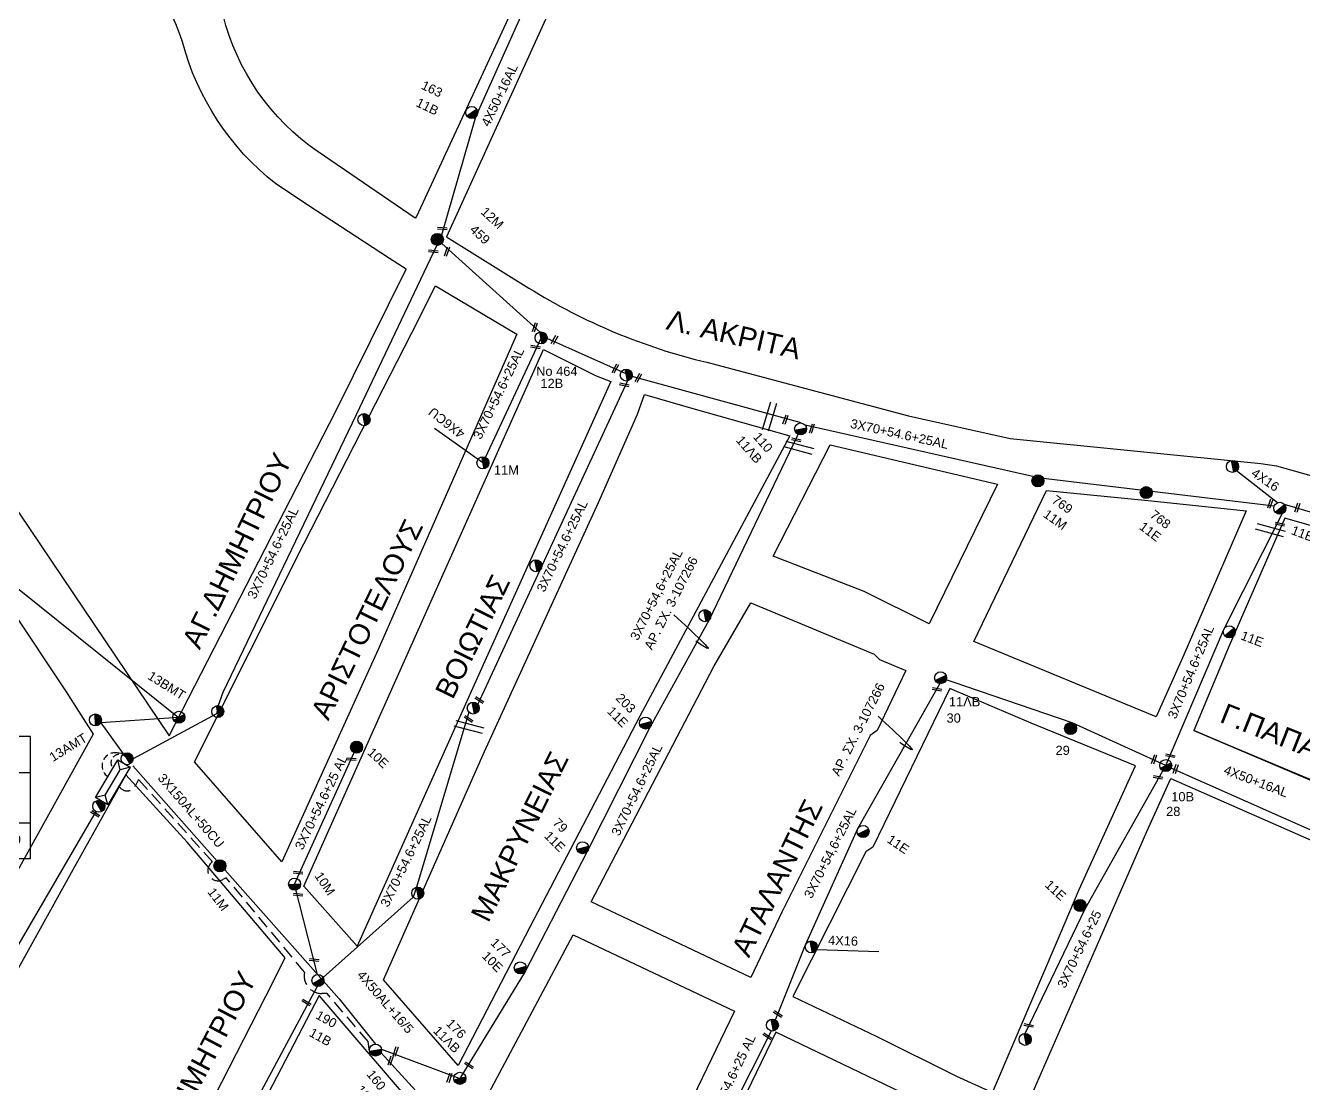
# Model space of a CAD drawing. Header units: millimetres. Extents: x 408 to 3042, y 742 to 1820.
# Drawn here: x 1595.9 to 1846.3, y 885.1 to 1092.4 of the extents above; entities that cross this region are included whole.
import ezdxf
from ezdxf.enums import TextEntityAlignment as Align

# ---------------------------------------------------------------- set-up
doc = ezdxf.new("R2010")
doc.units = ezdxf.units.MM
doc.linetypes.add('DASHED', pattern=[19.05, 12.7, -6.35])
for name, color, linetype in [('Άγνωστα', 7, 'Continuous'), ('Ασφαλειοκιβώτια Χ.Τ 9 αναχωρήσεων', 7, 'Continuous'), ('Γυμνά εναέρια ΧΤ και ΦΟΠ (3Φ)   4x50+16AL', 7, 'Continuous'), ('Εναέρια παροχή ΧΤ 4x16', 7, 'SYN_LINE'), ('Επιγραφές - Σχήματα', 7, 'Continuous'), ('Καλώδια ΧΤ   3x150AL+50CU', 7, 'DASHED'), ('Καλώδια ΧΤ   3x150AL+50XLPE', 7, 'DASHED'), ('Μηχανική τομή', 7, 'Continuous'), ('Στύλος Ξύλινος', 7, 'Continuous'), ('Στύλος Ξύλινος @ 1', 7, 'Continuous'), ('Στύλος ΦΜ', 7, 'Continuous'), ('Στύλος ΦΜ @ 1', 7, 'Continuous'), ('Συνεστραμμένα ΧΤ   3x70+54.6+25 AL', 7, 'SYN_LINE'), ('Τομή', 7, 'Continuous'), ('Υποσταθμός εναέριος 2 στύλων', 7, 'Continuous'), ('Υποσταθμός πόλεως', 7, 'Continuous'), ('Υπόβαθρο ΔΕΗ', 7, 'Continuous')]:
    doc.layers.add(name, color=color, linetype=linetype)
doc.styles.add('arial', font='arial.ttf')
doc.styles.get("Standard").update_dxf_attribs({"font": 'arial.ttf'})
doc.linetypes.add('SYN_LINE', pattern='A,0.5,-0.0001,["/\\/\\/\\/",Standard,S=0.1,R=0,X=0,Y=-0.05],-0.25', length=0.7501)

# ---------------------------------------------------------------- blocks, each defined once
blk = doc.blocks.new('ΤΟΜΗ')
at = {"layer": 'Τομή', "ltscale": 40}
for p, q in [((-5.68, 0), (5.68, 0)), ((5.68, -2.33), (-5.68, -2.33))]:
    blk.add_line(p, q, dxfattribs=at)
blk = doc.blocks.new('ΜΗΧΑΝΙΚΗ ΤΟΜΗ')
at = {"layer": 'Μηχανική τομή', "ltscale": 40}
for p, q in [((-1.89, 0.78), (1.89, 0.78)), ((1.89, 0), (-1.89, 0))]:
    blk.add_line(p, q, dxfattribs=at)
blk = doc.blocks.new('ΥΠΑΡΧΩΝ ΞΥΛΙΝΟΣ ΣΤΥΛΟΣ')
at = {"layer": 'Στύλος Ξύλινος'}
h = blk.add_hatch(color=7, dxfattribs=at)
h.paths.add_polyline_path([(-2.62, 0, 0.270008), (-1.29, -2.28), (1.3, 2.27, 0.576266)])
h.paths.add_polyline_path([(-1.29, -2.28, 0.574793), (2.62, 0, 0.268822), (1.3, 2.27)])
at = {"layer": 'Στύλος Ξύλινος', "color": 7}
blk.add_line((-1.29, -2.28), (1.3, 2.27), dxfattribs=at)
blk.add_circle((0, 0), 2.62, dxfattribs=at)
at = {"layer": 'Στύλος Ξύλινος', "flags": 4}
for tag, p in [('ΑΡΙΘΜΟΣ', (-4.91, 8.6)), ('ΤΥΠΟΣ', (-4.85, 3.39))]:
    blk.add_attdef(tag, p, '', height=4, dxfattribs=at)
blk = doc.blocks.new('ΥΠΑΡΧΩΝ ΤΣΙΜΕΝΤΕΝΙΟΣ ΣΤΥΛΟΣ')
at = {"layer": 'Στύλος ΦΜ'}
blk.add_hatch(color=7, dxfattribs=at).paths.add_polyline_path([(-1.29, -2.28, 0.574793), (2.62, 0, 0.268822), (1.3, 2.27)])
at = {"layer": 'Στύλος ΦΜ', "color": 7}
blk.add_line((-1.29, -2.28), (1.3, 2.27), dxfattribs=at)
blk.add_circle((0, 0), 2.62, dxfattribs=at)
at = {"layer": 'Στύλος ΦΜ', "flags": 4}
for tag, p in [('ΑΡΙΘΜΟΣ', (-4.68, 8.05)), ('ΤΥΠΟΣ', (-4.91, 3.03))]:
    blk.add_attdef(tag, p, '', height=4, dxfattribs=at)
blk = doc.blocks.new('ΥΠΟΣΤΑΘΜΟΣ ΕΝΑΕΡΙΟΣ ΕΠΙ 2 ΣΤΥΛΩΝ')
at = {"layer": 'Υποσταθμός εναέριος 2 στύλων', "linetype": 'Continuous'}
for points in [[(-11.97, -2.11, 0.574793), (-8.45, -0.07, 0.268822), (-9.64, 1.98)], [(9.68, -2.15, 0.574793), (13.19, -0.1, 0.268822), (12.01, 1.95)]]:
    blk.add_hatch(color=256, dxfattribs=at).paths.add_polyline_path(points)
for p, q in [((-11.97, -2.11), (-9.64, 1.98)), ((9.68, -2.15), (12.01, 1.95))]:
    blk.add_line(p, q, dxfattribs=at)
for centre in [(-10.81, -0.07), (10.84, -0.1)]:
    blk.add_circle(centre, 2.36, dxfattribs=at)
at = {"layer": 'Υποσταθμός πόλεως', "linetype": 'Continuous', "ltscale": 40}
blk.add_lwpolyline([(-8.57, 2.82), (8.57, 2.82), (8.57, -2.82), (-8.57, -2.82)], close=True, dxfattribs=at)
for points in [[(-5.75, 0), (-8.57, 2.82)], [(-8.57, -2.82), (-5.75, 0)], [(-5.75, 0), (5.75, 0)], [(5.75, 0), (8.57, 2.82)], [(8.57, -2.82), (5.75, 0)]]:
    blk.add_lwpolyline(points, dxfattribs=at)
at = {"layer": 'Υποσταθμός εναέριος 2 στύλων', "ltscale": 40, "flags": 1}
for tag, p in [('ΜΕΤΑΣΧΗΜΑΤΙΣΜΟΣ', (14.09, 2.51)), ('ΙΣΧΥΣ', (14.07, -0.28)), ('ΑΡΙΘΜΟΣ', (14.19, -3))]:
    blk.add_attdef(tag, p, '', height=1.8, dxfattribs=at)
blk = doc.blocks.new('ΑΣΦΑΛΕΙΟΚΙΒΩΤΙΟ ΥΠΟΣΤΑΘΜΟΥ 9 ΑΝΑΧΩΡΗΣΕΩΝ')
at = {"layer": 'Ασφαλειοκιβώτια Χ.Τ 9 αναχωρήσεων', "ltscale": 40}
for p, q in [((-23.8, 40.36), (24.02, 40.36)), ((-9.72, 40.36), (-9.72, -40.64)), ((9.94, 40.36), (9.94, -40.64)), ((-23.8, 31.36), (24.02, 31.36)), ((-23.8, 22.36), (24.02, 22.36)), ((-23.8, 13.36), (24.02, 13.36)), ((-23.8, 4.36), (24.02, 4.36)), ((-23.8, -4.64), (24.02, -4.64)), ((-23.8, -13.64), (24.02, -13.64)), ((-23.8, -22.64), (24.02, -22.64)), ((-23.8, -31.64), (24.02, -31.64))]:
    blk.add_line(p, q, dxfattribs=at)
at = {"layer": 'Ασφαλειοκιβώτια Χ.Τ 9 αναχωρήσεων'}
blk.add_lwpolyline([(-23.8, -40.64), (24.02, -40.64), (24.02, 40.36), (-23.8, 40.36)], close=True, dxfattribs=at)
for s, p in [('1', (-18.12, 37.3)), ('2', (-18.12, 28.73)), ('3', (-18.12, 19.66)), ('4', (-18.12, 10.64)), ('5', (-18.12, 1.63)), ('6', (-18.12, -7.51)), ('7', (-18.12, -15.75)), ('8', (-18.12, -25.44)), ('9', (-18.12, -34.13))]:
    blk.add_text(s, height=3.6, rotation=270, dxfattribs=at).set_placement(p)
at = {"layer": 'Ασφαλειοκιβώτια Χ.Τ 9 αναχωρήσεων', "ltscale": 40}
for tag, height, p in [('ΟΝΟΜΑ', 5, (-0.16, 44.31)), ('ΚΕΙΜΕΝΟ 1', 2, (17.06, 35.59)), ('ΚΕΙΜΕΝΟ 2', 2, (17.06, 26.88)), ('ΚΕΙΜΕΝΟ 3', 2, (17.06, 17.69)), ('ΚΕΙΜΕΝΟ 4', 2, (17.06, 8.71)), ('ΚΕΙΜΕΝΟ 5', 2, (17.06, -0.13)), ('ΚΕΙΜΕΝΟ 6', 2, (17.06, -9.05)), ('ΚΕΙΜΕΝΟ 7', 2, (17.06, -18.13)), ('ΚΕΙΜΕΝΟ 8', 2, (17.06, -26.85)), ('ΚΕΙΜΕΝΟ 9', 2, (17.06, -35.99)), ('ΣΧ', 2, (-0.1, -42.64))]:
    blk.add_attdef(tag, text='', height=height, dxfattribs=at).set_placement(p, align=Align.MIDDLE_CENTER)

msp = doc.modelspace()

# ---------------------------------------------------------------- linework, layer by layer
at = {"layer": 'Άγνωστα', "color": 2}
msp.add_lwpolyline([(1791.77, 894.89), (1803.6, 919.44), (1819.34, 947.37)], dxfattribs=at)
at = {"layer": 'Άγνωστα', "color": 1}
msp.add_lwpolyline([(1665.54, 891.14), (1682.72, 872.32), (1718.06, 831.1), (1729.85, 816.93, -0.081818), (1746.68, 788.26, 0.686542)], format="xyb", dxfattribs=at)
at = {"layer": 'Γυμνά εναέρια ΧΤ και ΦΟΠ (3Φ)   4x50+16AL', "color": 151, "ltscale": 40}
msp.add_lwpolyline([(1486.69, 1147.96), (1496.27, 1122.71), (1522.01, 1088.57), (1535.4, 1069.95), (1557.32, 1035.51), (1578.69, 1004.32), (1590.62, 985.05), (1625.9, 956.8), (1610.62, 955.73), (1615.05, 949.7)], dxfattribs=at)
at = {"layer": 'Γυμνά εναέρια ΧΤ και ΦΟΠ (3Φ)   4x50+16AL', "color": 2, "ltscale": 40}
for points in [[(1713.94, 1132.27), (1696.6, 1102.4), (1684.1, 1074.44), (1677.39, 1051.31)], [(1926.5, 903.33), (1916.59, 906.14), (1858.11, 930.15), (1858.11, 930.15), (1858.11, 930.15), (1819.32, 947.34)]]:
    msp.add_lwpolyline(points, dxfattribs=at)
at = {"layer": 'Γυμνά εναέρια ΧΤ και ΦΟΠ (3Φ)   4x50+16AL', "color": 173, "ltscale": 40}
for points in [[(1616.91, 947.3), (1639.95, 921.23), (1657.33, 901.64), (1664.45, 892.8)], [(1653.02, 904.1), (1623.55, 849.05), (1593.04, 788.6)], [(1665.63, 891.8), (1681, 886.08)]]:
    msp.add_lwpolyline(points, dxfattribs=at)
at = {"layer": 'Γυμνά εναέρια ΧΤ και ΦΟΠ (3Φ)   4x50+16AL', "color": 30, "ltscale": 40}
msp.add_lwpolyline([(1609.65, 938.39), (1586.18, 898.05), (1552.31, 835.36), (1537.32, 805.41)], dxfattribs=at)
at = {"layer": 'Εναέρια παροχή ΧΤ 4x16', "color": 2, "ltscale": 15}
msp.add_lwpolyline([(1750.93, 911.35), (1763.08, 910.94)], dxfattribs=at)
at = {"layer": 'Επιγραφές - Σχήματα', "color": 7, "ltscale": 0.1}
for points in [[(1722.96, 976.9), (1729.34, 970.39), (1727.25, 971.73)], [(1762.95, 957.04), (1769.33, 950.53), (1767.24, 951.86)]]:
    msp.add_spline(points, degree=3, dxfattribs=at)
at = {"layer": 'Καλώδια ΧΤ   3x150AL+50CU', "color": 2, "ltscale": 0.1}
msp.add_arc((1614.31, 947.9), 1.68, 28.7935, 218.2414, dxfattribs=at)
at = {"layer": 'Καλώδια ΧΤ   3x150AL+50XLPE', "color": 151, "linetype": 'DASHED', "ltscale": 0.1}
msp.add_lwpolyline([(1615.05, 949.7), (1615.09, 949.66), (1613.8, 949.84, 0.799576), (1612.02, 945.21)], format="xyb", dxfattribs=at)
at = {"layer": 'Καλώδια ΧΤ   3x150AL+50XLPE', "color": 1, "linetype": 'DASHED', "ltscale": 0.2}
msp.add_lwpolyline([(1663.3, 891.44), (1663.02, 893.28), (1654.99, 902.71), (1653.96, 902.71, -0.478574), (1650.57, 906.92), (1635.21, 925.38), (1634.58, 925.04, -0.943804), (1632.5, 928.49), (1618.06, 944.64), (1617.46, 943.44, -0.597598), (1614.19, 943.35, -74.434804)], format="xyb", dxfattribs=at)
at = {"layer": 'Συνεστραμμένα ΧΤ   3x70+54.6+25 AL', "color": 2, "ltscale": 20}
msp.add_line((1696.92, 1031.16), (1685.52, 1006.68), dxfattribs=at)
at = {"layer": 'Συνεστραμμένα ΧΤ   3x70+54.6+25 AL', "color": 2, "ltscale": 10}
msp.add_line((1685.52, 1006.68), (1676.06, 1013.38), dxfattribs=at)
at = {"layer": 'Συνεστραμμένα ΧΤ   3x70+54.6+25 AL', "color": 2, "linetype": 'SYN_LINE', "ltscale": 20}
for points in [[(1677.39, 1051.31), (1677.08, 1050.6), (1660.68, 1016.12), (1634.57, 961.67), (1633.61, 959.12), (1633.32, 957.53), (1616.96, 948.72)], [(1713.85, 1022.73), (1696.69, 985.64), (1684.52, 959.41)], [(1730.11, 871.69), (1742.07, 895.37)]]:
    msp.add_lwpolyline(points, dxfattribs=at)
at = {"layer": 'Συνεστραμμένα ΧΤ   3x70+54.6+25 AL', "color": 2, "ltscale": 20}
for points in [[(1747.86, 1014.49), (1714.75, 1023.57), (1698.09, 1031.02), (1677.46, 1049.64)], [(1819.34, 947.37), (1830.69, 974.03), (1842.14, 996.69)], [(1819.34, 947.37), (1800.99, 955.76), (1775.21, 964.57)], [(1742.84, 897.55), (1748.76, 912.25), (1758.99, 935.02), (1775.06, 963.4)]]:
    msp.add_lwpolyline(points, dxfattribs=at)
at = {"layer": 'Συνεστραμμένα ΧΤ   3x70+54.6+25 AL', "color": 173, "linetype": 'SYN_LINE', "ltscale": 20}
for points in [[(1747.78, 1013.31), (1729.87, 975.91), (1718.3, 954.96), (1705.97, 930.54), (1693.8, 907.03), (1681, 886.09)], [(1682.74, 957.86), (1672.51, 923.53), (1671.85, 921.6), (1654.21, 905.87)], [(1653.08, 906.44), (1648.61, 924.14), (1660.28, 949.91)]]:
    msp.add_lwpolyline(points, dxfattribs=at)
at = {"layer": 'Συνεστραμμένα ΧΤ   3x70+54.6+25 AL', "color": 1, "ltscale": 20}
msp.add_lwpolyline([(1840.57, 998.19), (1794.25, 1003.77), (1794.75, 1003.68), (1748.67, 1014.09)], dxfattribs=at)
at = {"layer": 'Συνεστραμμένα ΧΤ   3x70+54.6+25 AL', "linetype": 'SYN_LINE', "ltscale": 10}
msp.add_lwpolyline([(1841.22, 998.86), (1833.18, 1005.09)], dxfattribs=at)
at = {"layer": 'Συνεστραμμένα ΧΤ   3x70+54.6+25 AL', "color": 1, "linetype": 'SYN_LINE', "ltscale": 20}
msp.add_lwpolyline([(1952.08, 957), (1911.02, 974), (1875.07, 988.02), (1857.78, 992.7), (1855.65, 994.64), (1842.59, 998.53)], dxfattribs=at)
at = {"layer": 'Υπόβαθρο ΔΕΗ'}
for points in [[(1612.98, 1117.54), (1650.06, 1135.45), (1668.95, 1144.68), (1674.54, 1133.52), (1681.09, 1121.41), (1694.13, 1101.71), (1672.51, 1054.94), (1672.25, 1054.61), (1653.21, 1067.64, -0.18355), (1634.59, 1094.43, 0.259302), (1612.98, 1117.54, 11.607847)], [(1601.39, 1111.7), (1539.16, 1080.68), (1590.38, 1003.04), (1624.06, 953.21), (1656.67, 1016.82), (1670.47, 1044.65), (1667.23, 1046.72), (1652.71, 1056.21), (1644.92, 1061.36, -0.163199), (1626.63, 1089.18, 0.280519), (1601.39, 1111.7, 11.660235)], [(1700.45, 1099.49), (1678.41, 1050.97), (1694.55, 1040.92, 0.081259), (1729.4, 1026.39), (1768.93, 1015.88), (1788.87, 1011.47), (1837.99, 1006.57), (1841.03, 1006.11), (1861.14, 1000.43)], [(1923.19, 912.96), (1935.76, 938.83), (1944.69, 957.58), (1929.63, 963.81, 0.000115), (1906.5, 973.35, 0.022374), (1866.18, 987.91, 0.0384), (1850.77, 991.43), (1849.27, 993.96), (1842.65, 995.81), (1831.74, 970.86), (1824.83, 954.23), (1861.09, 938.83), (1824.83, 954.23), (1923.19, 912.96), (1923.19, 912.96)], [(1759.32, 822.82), (1782.23, 876.26), (1742.93, 895.14), (1718.92, 845.54), (1718.92, 845.09), (1727.76, 835.99, -0.049043), (1739.62, 821.09), (1754.05, 816.37), (1756.63, 822.44), (1759.32, 822.82)]]:
    msp.add_lwpolyline(points, format="xyb", dxfattribs=at)
for points in [[(1676.26, 1041.33), (1692.16, 1031.87), (1664.99, 970.12), (1646.12, 928.52), (1629, 948.13), (1650.42, 990.84), (1671.56, 1032.14), (1676.26, 1041.33)], [(1697.37, 1028.88), (1707.72, 1023.72), (1710.59, 1022.6), (1683.81, 963.2), (1660.85, 912.01), (1650.4, 923.72), (1672.34, 972.72), (1697.37, 1028.88)], [(1717.2, 1020.08), (1727.09, 1017.19), (1745.68, 1011.97), (1716.26, 957.07), (1694.72, 915.68), (1680.65, 888.62), (1666.02, 905.36), (1685.81, 950.13), (1708.18, 998.89), (1715.82, 1016.24), (1717.2, 1020.08)], [(1786.34, 1002.5), (1772.96, 975.13), (1760.24, 981.45), (1742.37, 988.38), (1753.58, 1010.19), (1786.34, 1002.5)], [(1575.7, 1004.06), (1582.21, 994.2), (1603.84, 961.84), (1609.17, 953.5), (1553.57, 853.27), (1532.43, 873.76), (1511.36, 894.47), (1503.16, 903.06), (1527.98, 938.31), (1563.17, 986.79), (1575.7, 1004.06)], [(1835.07, 997.28), (1822.87, 969.08), (1817.44, 956.89), (1781.7, 971.66), (1795.94, 1001.26), (1816.52, 999.26), (1835.07, 997.28)], [(1768.37, 965.98), (1762.76, 954.22), (1761.41, 953.29), (1744.1, 918.66), (1738.04, 905.84), (1706.71, 920.68), (1730.79, 966.78), (1738.01, 979.23), (1762.21, 969.2), (1763.26, 968.15), (1768.37, 965.98)], [(1785.39, 883.34), (1798.71, 914.48), (1802.39, 923.09), (1811.95, 944.18), (1813.38, 947.34), (1792.94, 955.68), (1777.03, 962.44), (1761.9, 931.39), (1760.54, 930.47), (1746.22, 902.15), (1762.68, 894.27), (1762.68, 894.27), (1778.33, 886.51), (1785.39, 883.34)], [(1586.59, 789.68), (1599.21, 814.52), (1601.06, 819.32), (1612.87, 843.32), (1642.98, 902.19), (1646.74, 909.73), (1627.58, 932.38), (1615.52, 945.57), (1605.17, 926.92), (1590.32, 900.28), (1578.14, 877.69), (1564.94, 854.15), (1551.39, 829.47), (1538.14, 805.07), (1576.04, 788.61)], [(1918.39, 903.32), (1917.27, 900.31), (1896.21, 858.62), (1884.2, 833.78), (1857.32, 845.08), (1854.33, 850.41), (1808.89, 872.33), (1791.78, 879.94), (1805.47, 911.28), (1815.6, 934.43), (1820.33, 944.86), (1820.33, 944.86), (1820.33, 944.86), (1890.13, 914.14), (1918.39, 903.32)], [(1734.82, 899.25), (1712.14, 852.29), (1689.74, 878.25), (1686.17, 882.21), (1703.2, 914.2), (1734.82, 899.25)], [(1629.11, 789.96), (1664.24, 856.66), (1674.65, 877.56), (1653.44, 902.32), (1638.52, 873.7), (1622.77, 842.45), (1612.52, 822.84), (1602.35, 801.51), (1596.81, 789.92)]]:
    msp.add_lwpolyline(points, dxfattribs=at)

# ---------------------------------------------------------------- block references
at = {"layer": 'Ασφαλειοκιβώτια Χ.Τ 9 αναχωρήσεων', "xscale": 0.5, "yscale": 0.5, "zscale": 0.5, "rotation": 90}
msp.add_blockref('ΑΣΦΑΛΕΙΟΚΙΒΩΤΙΟ ΥΠΟΣΤΑΘΜΟΥ 9 ΑΝΑΧΩΡΗΣΕΩΝ', (1576.53, 941.04), dxfattribs=at)
at = {"layer": 'Μηχανική τομή'}
for p, xscale, yscale, zscale, rotation in [((1677.58, 1052.79), 0.4999999999999999, 0.4999999999999999, 0.4999999999999999, 174.8667646448354), ((1675.82, 1048.32), 0.4999999999999999, 0.4999999999999999, 0.4999999999999999, 174.8667646448354), ((1678.27, 1048.14), 0.4999999999999999, 0.4999999999999999, 0.4999999999999999, 251.2864197724127), ((1695.51, 1033.31), 0.4999999999999999, 0.4999999999999999, 0.4999999999999999, 251.2864197724127), ((1699.38, 1030.89), 0.4999999999999998, 0.4999999999999998, 0.4999999999999998, 240.9845814056972), ((1695.86, 1029.59), 0.4999999999999999, 0.4999999999999999, 0.4999999999999999, 169.57116670519), ((1711.29, 1025.24), 0.4999999999999998, 0.4999999999999998, 0.4999999999999998, 240.9845814056972), ((1715.82, 1023.44), 0.4999999999999998, 0.4999999999999998, 0.4999999999999998, 240.9845814056972), ((1713.25, 1022.16), 0.4999999999999999, 0.4999999999999999, 0.4999999999999999, 169.57116670519), ((1744.62, 1015.21), 0.4999999999999999, 0.4999999999999999, 0.4999999999999999, 251.2864197724127), ((1749.79, 1013.46), 0.4999999999999999, 0.4999999999999999, 0.4999999999999999, 251.2864197724127), ((1746.98, 1011.38), 0.4999999999999999, 0.4999999999999999, 0.4999999999999999, 169.57116670519), ((1839.99, 998.61), 0.4999999999999997, 0.4999999999999997, 0.4999999999999997, 70.95392755448539), ((1845.3, 997.82), 0.4999999999999997, 0.4999999999999997, 0.4999999999999997, 70.95392755448539), ((1841.76, 994.86), 0.4999999999999999, 0.4999999999999999, 0.4999999999999999, 169.57116670519), ((1774.54, 962.48), 0.4999999999999999, 0.4999999999999999, 0.4999999999999999, 169.57116670519), ((1684.94, 960.4), 0.4999999999999999, 0.4999999999999999, 0.4999999999999999, 146.7350671125348), ((1682.84, 956.67), 0.4999999999999998, 0.4999999999999998, 0.4999999999999998, 146.7350671125348), ((1817.22, 948.53), 0.4999999999999997, 0.4999999999999997, 0.4999999999999997, 70.95392755448539), ((1820.26, 949.48), 0.4999999999999999, 0.4999999999999999, 0.4999999999999999, 169.57116670519), ((1659.77, 948.81), 0.4999999999999999, 0.4999999999999999, 0.4999999999999999, 174.8667646448354), ((1821.46, 946.64), 0.4999999999999997, 0.4999999999999997, 0.4999999999999997, 70.95392755448539), ((1817.84, 945.27), 0.4999999999999999, 0.4999999999999999, 0.4999999999999999, 169.57116670519), ((1609.45, 937.75), 0.4999999999999998, 0.4999999999999998, 0.4999999999999998, 327.7986963903199), ((1649.32, 926.57), 0.4999999999999999, 0.4999999999999999, 0.4999999999999999, 174.8667646448354), ((1649.32, 922.28), 0.4999999999999999, 0.4999999999999999, 0.4999999999999999, 174.8667646448354), ((1652.46, 909.48), 0.4999999999999999, 0.4999999999999999, 0.4999999999999999, 174.8667646448354), ((1650.83, 900.78), 0.4999999999999998, 0.4999999999999998, 0.4999999999999998, 327.7986963903199), ((1743.22, 898.52), 0.4999999999999998, 0.4999999999999998, 0.4999999999999998, 327.7986963903199), ((1792.51, 896.64), 0.4999999999999999, 0.4999999999999999, 0.4999999999999999, 169.57116670519), ((1741.16, 894.16), 0.4999999999999998, 0.4999999999999998, 0.4999999999999998, 327.7986963903199), ((1668.58, 891.29), 0.4999999999999997, 0.4999999999999997, 0.4999999999999997, 70.95392755448539), ((1667.62, 889.48), 0.4999999999999997, 0.4999999999999997, 0.4999999999999997, 70.95392755448539), ((1682.68, 888.47), 0.4999999999999998, 0.4999999999999998, 0.4999999999999998, 327.7986963903199), ((1679.14, 886.13), 0.4999999999999997, 0.4999999999999997, 0.4999999999999997, 70.95392755448539)]:
    msp.add_blockref('ΜΗΧΑΝΙΚΗ ΤΟΜΗ', p, dxfattribs=dict(at, xscale=xscale, yscale=yscale, zscale=zscale, rotation=rotation))
at = {"layer": 'Στύλος Ξύλινος @ 1', "ltscale": 40}
ref = msp.add_blockref('ΥΠΑΡΧΩΝ ΞΥΛΙΝΟΣ ΣΤΥΛΟΣ', (1676.59, 1050.45), dxfattribs=dict(at, xscale=0.449999999999818, yscale=0.449999999999818, zscale=0.449999999999818, rotation=317.0971450307765))
ref.add_attrib('ΤΥΠΟΣ', '12M', (1684.96, 1055.66), dxfattribs={"layer": 'Στύλος Ξύλινος', "height": 1.8, "rotation": 317.0971, "flags": 4})
ref.add_attrib('ΑΡΙΘΜΟΣ', '459', (1682.8, 1052.18), dxfattribs={"layer": 'Στύλος Ξύλινος', "height": 1.8, "rotation": 317.0971, "flags": 4})
ref = msp.add_blockref('ΥΠΑΡΧΩΝ ΞΥΛΙΝΟΣ ΣΤΥΛΟΣ', (1794.29, 1003.15), dxfattribs=dict(at, xscale=0.449999999999818, yscale=0.449999999999818, zscale=0.449999999999818, rotation=324.8396494848087))
ref.add_attrib('ΤΥΠΟΣ', '769', (1796.84, 999.01), dxfattribs={"layer": 'Στύλος Ξύλινος', "height": 1.8, "rotation": 324.8396, "flags": 4})
ref.add_attrib('ΑΡΙΘΜΟΣ', '11M', (1795.15, 996.23), dxfattribs={"layer": 'Στύλος Ξύλινος', "height": 1.8, "rotation": 324.8396, "flags": 4})
ref = msp.add_blockref('ΥΠΑΡΧΩΝ ΞΥΛΙΝΟΣ ΣΤΥΛΟΣ', (1815.51, 1000.85), dxfattribs=dict(at, xscale=0.4499999999998179, yscale=0.4499999999998179, zscale=0.4499999999998179, rotation=322.6972261631153))
ref.add_attrib('ΤΥΠΟΣ', '768', (1816.08, 996.16), dxfattribs={"layer": 'Στύλος Ξύλινος', "height": 1.8, "rotation": 322.6972, "flags": 4})
ref.add_attrib('ΑΡΙΘΜΟΣ', '11E', (1813.98, 993.84), dxfattribs={"layer": 'Στύλος Ξύλινος', "height": 1.8, "rotation": 322.6972, "flags": 4})
ref = msp.add_blockref('ΥΠΑΡΧΩΝ ΞΥΛΙΝΟΣ ΣΤΥΛΟΣ', (1800.69, 954.62), dxfattribs=dict(at, xscale=0.449999999999818, yscale=0.449999999999818, zscale=0.449999999999818, rotation=317.0971450307765))
ref.add_attrib('ΑΡΙΘΜΟΣ', '29', (1797.73, 949.46), dxfattribs={"layer": 'Στύλος Ξύλινος', "height": 1.8, "flags": 4})
ref = msp.add_blockref('ΥΠΑΡΧΩΝ ΞΥΛΙΝΟΣ ΣΤΥΛΟΣ', (1660.77, 950.98), dxfattribs=dict(at, xscale=0.449999999999818, yscale=0.449999999999818, zscale=0.449999999999818, rotation=317.0971450307765))
ref.add_attrib('ΤΥΠΟΣ', '10E', (1662.74, 949.74), dxfattribs={"layer": 'Στύλος Ξύλινος', "height": 1.8, "rotation": 317.0971, "flags": 4})
ref = msp.add_blockref('ΥΠΑΡΧΩΝ ΞΥΛΙΝΟΣ ΣΤΥΛΟΣ', (1633.99, 927.72), dxfattribs=dict(at, xscale=0.449999999999818, yscale=0.449999999999818, zscale=0.449999999999818, rotation=307.2761291299768))
ref.add_attrib('ΤΥΠΟΣ', '11M', (1631.45, 922.57), dxfattribs={"layer": 'Στύλος Ξύλινος', "height": 1.8, "rotation": 307.2761, "flags": 4})
ref = msp.add_blockref('ΥΠΑΡΧΩΝ ΞΥΛΙΝΟΣ ΣΤΥΛΟΣ', (1802.54, 919.95), dxfattribs=dict(at, xscale=0.449999999999818, yscale=0.449999999999818, zscale=0.449999999999818, rotation=317.0971450307765))
ref.add_attrib('ΤΥΠΟΣ', '11E', (1795.5, 923.81), dxfattribs={"layer": 'Στύλος Ξύλινος', "height": 1.8, "rotation": 317.0971, "flags": 4})
at = {"layer": 'Στύλος ΦΜ @ 1', "ltscale": 40}
ref = msp.add_blockref('ΥΠΑΡΧΩΝ ΤΣΙΜΕΝΤΕΝΙΟΣ ΣΤΥΛΟΣ', (1683.32, 1075.32), dxfattribs=dict(at, xscale=0.4499999999998183, yscale=0.4499999999998183, zscale=0.4499999999998183, rotation=334.1830106982937))
ref.add_attrib('ΤΥΠΟΣ', '163', (1673.26, 1080.05), dxfattribs={"layer": 'Στύλος ΦΜ', "height": 1.8, "rotation": 334.183, "flags": 4})
ref.add_attrib('ΑΡΙΘΜΟΣ', '11B', (1672.24, 1076.65), dxfattribs={"layer": 'Στύλος ΦΜ', "height": 1.8, "rotation": 334.183, "flags": 4})
ref = msp.add_blockref('ΥΠΑΡΧΩΝ ΤΣΙΜΕΝΤΕΝΙΟΣ ΣΤΥΛΟΣ', (1696.92, 1031.16), dxfattribs=dict(at, xscale=0.4499999999998183, yscale=0.4499999999998183, zscale=0.4499999999998183, rotation=41.01183998510068))
ref.add_attrib('ΤΥΠΟΣ', '12Β', (1696.79, 1021.35), dxfattribs={"layer": 'Στύλος ΦΜ', "height": 1.8, "flags": 4})
ref.add_attrib('ΑΡΙΘΜΟΣ', 'Νο 464', (1695.95, 1023.73), dxfattribs={"layer": 'Στύλος ΦΜ', "height": 1.8, "flags": 4})
at = {"layer": 'Στύλος ΦΜ @ 1', "ltscale": 40, "xscale": 0.4499999999998183, "yscale": 0.4499999999998183, "zscale": 0.4499999999998183, "rotation": 41.01183998510068}
for p in [(1713.61, 1023.88), (1662.22, 1015.14), (1832.41, 1005.98), (1695.92, 986.53), (1729.03, 976.74), (1633.55, 957.94), (1683.63, 958.64), (1672.74, 922.37), (1749.87, 911.84), (1742.24, 896.53), (1791.78, 893.72)]:
    msp.add_blockref('ΥΠΑΡΧΩΝ ΤΣΙΜΕΝΤΕΝΙΟΣ ΣΤΥΛΟΣ', p, dxfattribs=at)
at = {"layer": 'Στύλος ΦΜ @ 1', "ltscale": 40}
ref = msp.add_blockref('ΥΠΑΡΧΩΝ ΤΣΙΜΕΝΤΕΝΙΟΣ ΣΤΥΛΟΣ', (1747.78, 1013.32), dxfattribs=dict(at, xscale=0.4499999999998183, yscale=0.4499999999998183, zscale=0.4499999999998183, rotation=311.0368530606688))
ref.add_attrib('ΤΥΠΟΣ', '110', (1738.35, 1011.7), dxfattribs={"layer": 'Στύλος ΦΜ', "height": 1.8, "rotation": 311.0369, "flags": 4})
ref.add_attrib('ΑΡΙΘΜΟΣ', '11ΛΒ', (1735, 1011.03), dxfattribs={"layer": 'Στύλος ΦΜ', "height": 1.8, "rotation": 311.0369, "flags": 4})
ref = msp.add_blockref('ΥΠΑΡΧΩΝ ΤΣΙΜΕΝΤΕΝΙΟΣ ΣΤΥΛΟΣ', (1685.52, 1006.68), dxfattribs=dict(at, xscale=0.4499999999998183, yscale=0.4499999999998183, zscale=0.4499999999998183, rotation=41.01183998510068))
ref.add_attrib('ΤΥΠΟΣ', '11M', (1687.68, 1004.39), dxfattribs={"layer": 'Στύλος ΦΜ', "height": 1.8, "flags": 4})
ref = msp.add_blockref('ΥΠΑΡΧΩΝ ΤΣΙΜΕΝΤΕΝΙΟΣ ΣΤΥΛΟΣ', (1841.68, 997.78), dxfattribs=dict(at, xscale=0.4499999999998183, yscale=0.4499999999998183, zscale=0.4499999999998183, rotation=339.3290190045855))
ref.add_attrib('ΤΥΠΟΣ', '11B', (1843.76, 992.76), dxfattribs={"layer": 'Στύλος ΦΜ', "height": 1.8, "rotation": 339.329, "flags": 4})
ref = msp.add_blockref('ΥΠΑΡΧΩΝ ΤΣΙΜΕΝΤΕΝΙΟΣ ΣΤΥΛΟΣ', (1831.77, 973.57), dxfattribs=dict(at, xscale=0.4499999999998183, yscale=0.4499999999998183, zscale=0.4499999999998183, rotation=339.3290190045855))
ref.add_attrib('ΤΥΠΟΣ', '11E', (1833.86, 972.13), dxfattribs={"layer": 'Στύλος ΦΜ', "height": 1.8, "rotation": 339.329, "flags": 4})
ref = msp.add_blockref('ΥΠΑΡΧΩΝ ΤΣΙΜΕΝΤΕΝΙΟΣ ΣΤΥΛΟΣ', (1625.94, 956.83), dxfattribs=dict(at, xscale=0.4499999999998183, yscale=0.4499999999998183, zscale=0.4499999999998183, rotation=327.8737753444899))
ref.add_attrib('ΤΥΠΟΣ', '13BMT', (1619.66, 964.46), dxfattribs={"layer": 'Στύλος ΦΜ', "height": 1.8, "rotation": 327.8738, "flags": 4})
ref = msp.add_blockref('ΥΠΑΡΧΩΝ ΤΣΙΜΕΝΤΕΝΙΟΣ ΣΤΥΛΟΣ', (1775.21, 964.57), dxfattribs=dict(at, xscale=0.4499999999998183, yscale=0.4499999999998183, zscale=0.4499999999998183, rotation=325.7727440971915))
ref.add_attrib('ΤΥΠΟΣ', '11ΛΒ', (1776.83, 958.98), dxfattribs={"layer": 'Στύλος ΦΜ', "height": 1.8, "flags": 4})
ref.add_attrib('ΑΡΙΘΜΟΣ', '30', (1776.37, 955.78), dxfattribs={"layer": 'Στύλος ΦΜ', "height": 1.8, "flags": 4})
ref = msp.add_blockref('ΥΠΑΡΧΩΝ ΤΣΙΜΕΝΤΕΝΙΟΣ ΣΤΥΛΟΣ', (1717.38, 955.7), dxfattribs=dict(at, xscale=0.4499999999998183, yscale=0.4499999999998183, zscale=0.4499999999998183, rotation=314.7820588562251))
ref.add_attrib('ΤΥΠΟΣ', '203', (1711.4, 960.45), dxfattribs={"layer": 'Στύλος ΦΜ', "height": 1.8, "rotation": 314.7821, "flags": 4})
ref.add_attrib('ΑΡΙΘΜΟΣ', '11E', (1709.72, 957.86), dxfattribs={"layer": 'Στύλος ΦΜ', "height": 1.8, "rotation": 314.7821, "flags": 4})
ref = msp.add_blockref('ΥΠΑΡΧΩΝ ΤΣΙΜΕΝΤΕΝΙΟΣ ΣΤΥΛΟΣ', (1609.59, 956.31), dxfattribs=dict(at, xscale=0.4499999999998183, yscale=0.4499999999998183, zscale=0.4499999999998183, rotation=31.51503335254109))
ref.add_attrib('ΤΥΠΟΣ', '13AMT', (1601.26, 948.05), dxfattribs={"layer": 'Στύλος ΦΜ', "height": 1.8, "rotation": 31.515, "flags": 4})
ref = msp.add_blockref('ΥΠΑΡΧΩΝ ΤΣΙΜΕΝΤΕΝΙΟΣ ΣΤΥΛΟΣ', (1819.33, 947.37), dxfattribs=dict(at, xscale=0.4499999999998183, yscale=0.4499999999998183, zscale=0.4499999999998183, rotation=325.7727440971915))
ref.add_attrib('ΤΥΠΟΣ', '10Β', (1820.41, 940.37), dxfattribs={"layer": 'Στύλος ΦΜ', "height": 1.8, "flags": 4})
ref.add_attrib('ΑΡΙΘΜΟΣ', '28', (1819.4, 937.49), dxfattribs={"layer": 'Στύλος ΦΜ', "height": 1.8, "flags": 4})
ref = msp.add_blockref('ΥΠΑΡΧΩΝ ΤΣΙΜΕΝΤΕΝΙΟΣ ΣΤΥΛΟΣ', (1705.05, 931.28), dxfattribs=dict(at, xscale=0.4499999999998183, yscale=0.4499999999998183, zscale=0.4499999999998183, rotation=314.7820588562251))
ref.add_attrib('ΤΥΠΟΣ', '79', (1699.07, 936.03), dxfattribs={"layer": 'Στύλος ΦΜ', "height": 1.8, "rotation": 314.7821, "flags": 4})
ref.add_attrib('ΑΡΙΘΜΟΣ', '11E', (1697.39, 933.44), dxfattribs={"layer": 'Στύλος ΦΜ', "height": 1.8, "rotation": 314.7821, "flags": 4})
ref = msp.add_blockref('ΥΠΑΡΧΩΝ ΤΣΙΜΕΝΤΕΝΙΟΣ ΣΤΥΛΟΣ', (1760.02, 934.45), dxfattribs=dict(at, xscale=0.4499999999998183, yscale=0.4499999999998183, zscale=0.4499999999998183, rotation=325.7727440971915))
ref.add_attrib('ΤΥΠΟΣ', '11E', (1764.54, 932.46), dxfattribs={"layer": 'Στύλος ΦΜ', "height": 1.8, "rotation": 325.7727, "flags": 4})
ref = msp.add_blockref('ΥΠΑΡΧΩΝ ΤΣΙΜΕΝΤΕΝΙΟΣ ΣΤΥΛΟΣ', (1648.61, 924.14), dxfattribs=dict(at, xscale=0.4499999999998183, yscale=0.4499999999998183, zscale=0.4499999999998183, rotation=304.179352555221))
ref.add_attrib('ΤΥΠΟΣ', '10M', (1652.44, 925.76), dxfattribs={"layer": 'Στύλος ΦΜ', "height": 1.8, "rotation": 304.1794, "flags": 4})
ref = msp.add_blockref('ΥΠΑΡΧΩΝ ΤΣΙΜΕΝΤΕΝΙΟΣ ΣΤΥΛΟΣ', (1692.85, 907.73), dxfattribs=dict(at, xscale=0.4499999999998183, yscale=0.4499999999998183, zscale=0.4499999999998183, rotation=314.7820588562251))
ref.add_attrib('ΤΥΠΟΣ', '177', (1686.87, 912.49), dxfattribs={"layer": 'Στύλος ΦΜ', "height": 1.8, "rotation": 314.7821, "flags": 4})
ref.add_attrib('ΑΡΙΘΜΟΣ', '10E', (1685.19, 909.9), dxfattribs={"layer": 'Στύλος ΦΜ', "height": 1.8, "rotation": 314.7821, "flags": 4})
ref = msp.add_blockref('ΥΠΑΡΧΩΝ ΤΣΙΜΕΝΤΕΝΙΟΣ ΣΤΥΛΟΣ', (1653.2, 905.26), dxfattribs=dict(at, xscale=0.4499999999998181, yscale=0.4499999999998181, zscale=0.4499999999998181, rotation=330.8081554608924))
ref.add_attrib('ΤΥΠΟΣ', '190', (1652.58, 897.93), dxfattribs={"layer": 'Στύλος ΦΜ', "height": 1.8, "rotation": 330.8082, "flags": 4})
ref.add_attrib('ΑΡΙΘΜΟΣ', '11B', (1651.29, 894.49), dxfattribs={"layer": 'Στύλος ΦΜ', "height": 1.8, "rotation": 330.8082, "flags": 4})
ref = msp.add_blockref('ΥΠΑΡΧΩΝ ΤΣΙΜΕΝΤΕΝΙΟΣ ΣΤΥΛΟΣ', (1681, 886.09), dxfattribs=dict(at, xscale=0.4499999999998183, yscale=0.4499999999998183, zscale=0.4499999999998183, rotation=314.7820588562251))
ref.add_attrib('ΤΥΠΟΣ', '176', (1678.16, 896.68), dxfattribs={"layer": 'Στύλος ΦΜ', "height": 1.8, "rotation": 314.7821, "flags": 4})
ref.add_attrib('ΑΡΙΘΜΟΣ', '11ΛΒ', (1675.64, 895.26), dxfattribs={"layer": 'Στύλος ΦΜ', "height": 1.8, "rotation": 314.7821, "flags": 4})
ref = msp.add_blockref('ΥΠΑΡΧΩΝ ΤΣΙΜΕΝΤΕΝΙΟΣ ΣΤΥΛΟΣ', (1664.47, 891.62), dxfattribs=dict(at, xscale=0.449999999999818, yscale=0.449999999999818, zscale=0.449999999999818, rotation=308.3956731844875))
ref.add_attrib('ΤΥΠΟΣ', '160', (1662.62, 886.85), dxfattribs={"layer": 'Στύλος ΦΜ', "height": 1.8, "rotation": 308.3957, "flags": 4})
ref.add_attrib('ΑΡΙΘΜΟΣ', '10M', (1660.53, 883.85), dxfattribs={"layer": 'Στύλος ΦΜ', "height": 1.8, "rotation": 308.3957, "flags": 4})
at = {"layer": 'Τομή'}
for p, xscale, yscale, zscale, rotation in [((1741.11, 1015.92), 0.499999999999999, 0.499999999999999, 0.499999999999999, 73.06175576318297), ((1747.6, 1010.21), 0.499999999999999, 0.499999999999999, 0.499999999999999, 344.7885968488219), ((1839.96, 994.07), 0.499999999999999, 0.499999999999999, 0.499999999999999, 344.7885968488219), ((1682.95, 955.48), 0.4999999999999991, 0.4999999999999991, 0.4999999999999991, 345.5281692669932)]:
    msp.add_blockref('ΤΟΜΗ', p, dxfattribs=dict(at, xscale=xscale, yscale=yscale, zscale=zscale, rotation=rotation))
at = {"layer": 'Υποσταθμός εναέριος 2 στύλων', "xscale": 0.5, "yscale": 0.5, "zscale": 0.5, "rotation": 59.35913720776027}
msp.add_blockref('ΥΠΟΣΤΑΘΜΟΣ ΕΝΑΕΡΙΟΣ ΕΠΙ 2 ΣΤΥΛΩΝ', (1612.98, 944.07), dxfattribs=at)

# ---------------------------------------------------------------- texts
at = {"ltscale": 40, "char_height": 4, "attachment_point": 1, "style": 'arial'}
for s, insert, width, rotation in [('Λ. AKPITA', (1722.12, 1036.77), 31.1367, 347.1357), ('ΑΓ.ΔΗΜΗΤΡΙΟΥ', (1626.41, 971.68), 94.4586, 63.9917), ('AΡΙΣΤΟΤΕΛΟΥΣ', (1651.63, 957.77), 94.4586, 63.9917), ('ΒΟΙΩΤΙΑΣ', (1676.01, 961.89), 94.4586, 63.9917), ('Γ.ΠAΠANΔPEOY', (1831.17, 959.69), 94.4586, 338.3468), ('ΜΑΚΡΥΝΕΙΑΣ', (1683.01, 918.16), 94.4586, 63.9917), ('ATAΛANTHΣ', (1734.06, 911.31), 94.4586, 63.9917), ('KAΡΑΟΛH ΔHMHTPIOY', (1609.05, 852.73), 94.4586, 62.3281)]:
    msp.add_mtext(s, dxfattribs=dict(at, insert=insert, width=width, rotation=rotation))
at = {"layer": 'Άγνωστα', "ltscale": 40, "char_height": 1.8, "width": 34.5395, "attachment_point": 1, "style": 'arial'}
for s, insert, rotation in [('3X70+54.6+25AL', (1683.51, 1011.9), 64.0786), ('3X70+54.6+25AL', (1639.29, 980.62), 64.0786), ('3X70+54.6+25AL', (1695.95, 981.99), 64.0786), ('3X70+54.6+25 AL', (1648.58, 931.48), 64.0786), ('3X70+54.6+25AL', (1665.34, 920.26), 64.0786), ('3X70+54.6+25', (1797.98, 904.38), 64.0786), ('4X50AL+16/5', (1662.08, 907.44), 310.9006), ('3X70+54.6+25 AL', (1728.57, 876.7), 64.0786)]:
    msp.add_mtext(s, dxfattribs=dict(at, insert=insert, rotation=rotation))
at = {"layer": 'Γυμνά εναέρια ΧΤ και ΦΟΠ (3Φ)   4x50+16AL', "ltscale": 40, "char_height": 1.8, "width": 34.5395, "attachment_point": 1, "style": 'arial'}
for s, insert, rotation in [('4X50+16AL', (1685.1, 1073.18), 64.3548), ('3X70+54.6+25AL', (1710.59, 934.2), 64.0786), ('4X50+16AL', (1831.17, 947.5), 339.1169)]:
    msp.add_mtext(s, dxfattribs=dict(at, insert=insert, rotation=rotation))
at = {"layer": 'Εναέρια παροχή ΧΤ 4x16', "ltscale": 20, "char_height": 1.8, "attachment_point": 1, "style": 'arial'}
for s, insert, width, rotation in [('4X6CU', (1681.06, 1011.31), 11.6674, 142.131), ('4X16', (1836.93, 1005.75), 34.5395, 325.6759), ('4X16', (1753.19, 914.05), 34.5395, 358.1029)]:
    msp.add_mtext(s, dxfattribs=dict(at, insert=insert, width=width, rotation=rotation))
at = {"layer": 'Επιγραφές - Σχήματα', "ltscale": 40, "char_height": 1.8, "width": 34.5395, "attachment_point": 1, "rotation": 63.0594, "style": 'arial'}
for s, insert in [('3Χ70+54,6+25AL', (1714.28, 972.54)), ('ΑΡ. ΣΧ. 3-107266', (1717.04, 970.69)), ('ΑΡ. ΣΧ. 3-107266', (1753.7, 945.96)), ('3Χ70+54,6+25AL', (1748.34, 921.98))]:
    msp.add_mtext(s, dxfattribs=dict(at, insert=insert))
at = {"layer": 'Καλώδια ΧΤ   3x150AL+50CU', "ltscale": 0.2, "insert": (1623.03, 946.03), "char_height": 1.8, "width": 34.5395, "attachment_point": 1, "rotation": 310.9006, "style": 'arial'}
msp.add_mtext('3X150AL+50CU', dxfattribs=at)
at = {"layer": 'Συνεστραμμένα ΧΤ   3x70+54.6+25 AL', "ltscale": 20, "char_height": 1.8, "width": 34.5395, "attachment_point": 1, "style": 'arial'}
for insert, rotation in [((1757.78, 1015.33), 347.6663), ((1819.64, 957.04), 67.278)]:
    msp.add_mtext('3X70+54.6+25AL', dxfattribs=dict(at, insert=insert, rotation=rotation))

doc.saveas('drawing.dxf')
